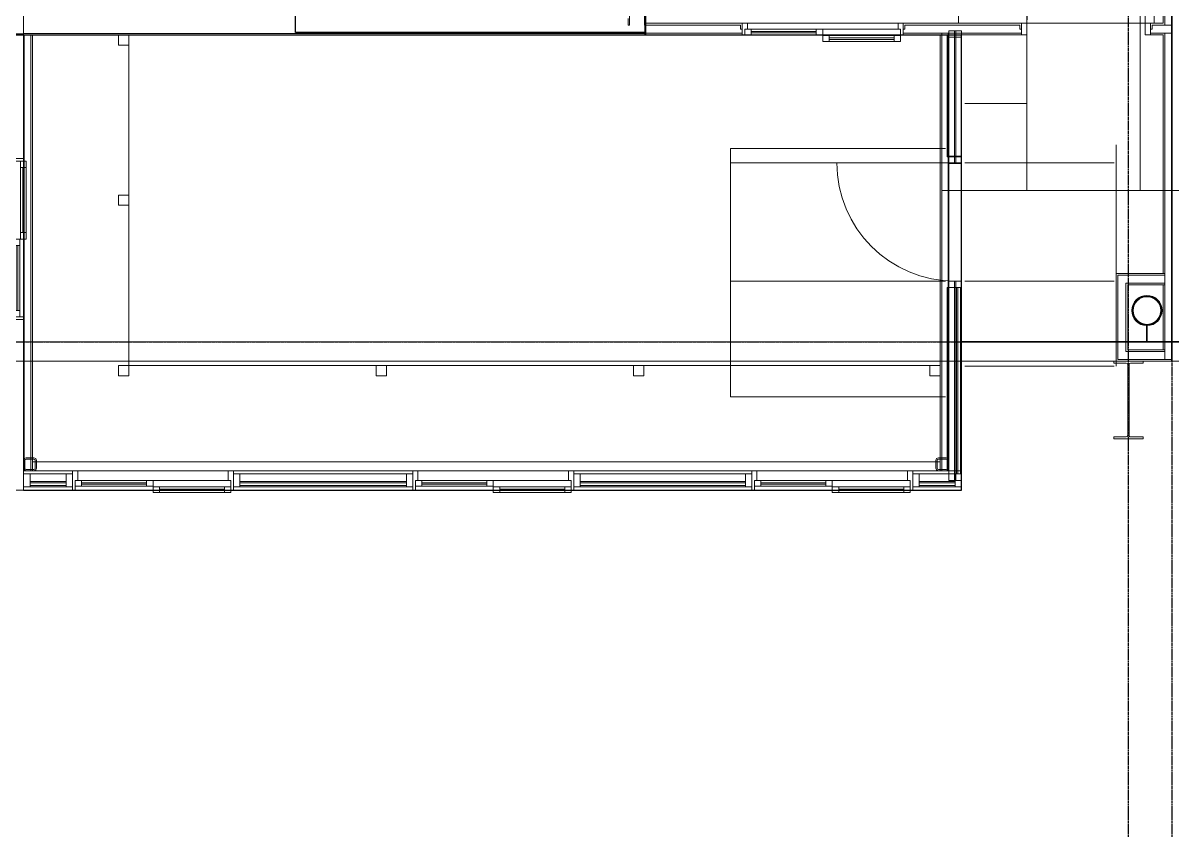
# Model space of a CAD drawing. Header units: millimetres. Extents: x -637480 to 299894, y -125373 to 39000.
# Drawn here: x 112145 to 121070, y -3792 to 2479 of the extents above; entities that cross this region are included whole.
import ezdxf

# ---------------------------------------------------------------- set-up
doc = ezdxf.new("R2010")
doc.units = ezdxf.units.MM
doc.linetypes.add('Xref building Toll$0$Grid Line', pattern=[22.225, 12.7, -3.175, 3.175, -3.175])
for name, color, linetype, lineweight in [('AM_BOR', 4, 'Continuous', 25), ('Xref building Toll$0$A-DOOR', 31, 'Continuous', 9), ('Xref building Toll$0$A-DOOR-HDLN', 31, 'Continuous', 9), ('Xref building Toll$0$A-FLOR', 192, 'Continuous', 25), ('Xref building Toll$0$A-GENM', 13, 'Continuous', 9), ('Xref building Toll$0$A-GLAZ', 151, 'Continuous', 9), ('Xref building Toll$0$A-GLAZ-CURT', 52, 'Continuous', 9), ('Xref building Toll$0$A-GLAZ-CWMG', 51, 'Continuous', 9), ('Xref building Toll$0$A-WALL', 113, 'Continuous', 9), ('Xref building Toll$0$A-WALL-PATT', 111, 'Continuous', 9), ('Xref building Toll$0$I-FURN', 30, 'Continuous', 9), ('Xref building Toll$0$P-PIPE', 3, 'Continuous', 9), ('Xref building Toll$0$S-COLS', 52, 'Continuous', 9)]:
    doc.layers.add(name, color=color, linetype=linetype, lineweight=lineweight)
doc.layers.add('Xref building Toll$0$S-GRID', color=8, linetype='Continuous')

# ---------------------------------------------------------------- blocks, each defined once
blk = doc.blocks.new('Xref building Toll$0$Toll Grids')
at = {"layer": 'Xref building Toll$0$S-GRID', "linetype": 'Xref building Toll$0$Grid Line'}
for p, q in [((120731, -125373.3), (120731, 36031.5)), ((121070, -125373.3), (121070, 35080.8)), ((-9195.8, 0), (280997.7, 0))]:
    blk.add_line(p, q, dxfattribs=at)
blk = doc.blocks.new('Xref building Toll$0$UB-Universal Beam-Column - C5_5_610UB101-1713864-MASTER GROUND FLOOR')
at = {"layer": 'Xref building Toll$0$S-COLS', "lineweight": 18}
for p, q in [((-114, 301), (114, 301)), ((-114, 286.2), (-114, 301)), ((-16.7, 286.2), (-114, 286.2)), ((-5.3, -274.8), (-5.3, 274.8)), ((5.3, 274.8), (5.3, -274.8)), ((114, 286.2), (16.7, 286.2)), ((114, 301), (114, 286.2)), ((-114, -286.2), (-16.7, -286.2)), ((-114, -301), (-114, -286.2)), ((114, -301), (-114, -301)), ((16.7, -286.2), (114, -286.2)), ((114, -286.2), (114, -301))]:
    blk.add_line(p, q, dxfattribs=at)
at = {"layer": 'Xref building Toll$0$S-COLS'}
for p, q in [((-114, 301), (-114, 301)), ((-114, 286.2), (-114, 286.2)), ((114, 301), (114, 301)), ((114, 286.2), (114, 286.2)), ((-114, -286.2), (-114, -286.2)), ((-114, -301), (-114, -301)), ((114, -286.2), (114, -286.2)), ((114, -301), (114, -301))]:
    blk.add_line(p, q, dxfattribs=at)
at = {"layer": 'Xref building Toll$0$S-COLS', "lineweight": 18}
for centre, start, end in [((-16.7, 274.8), 360, 90), ((16.7, 274.8), 90, 180), ((-16.7, -274.8), 270, 360), ((16.7, -274.8), 180, 270)]:
    blk.add_arc(centre, 11.4, start, end, dxfattribs=at)
blk = doc.blocks.new('Xref building Toll$0$DOOR_CWall_SGlass 01 - DOOR_CWall_SGlass 01-2201360-MASTER GROUND FLOOR')
at = {"layer": 'Xref building Toll$0$A-DOOR'}
blk.add_line((-460, 0), (-460, -920), dxfattribs=at)
blk.add_arc((-460, 0), 920, 270, 0, dxfattribs=at)
at = {"layer": 'Xref building Toll$0$A-DOOR-HDLN'}
for p, q in [((1120, 1250), (-600, 1250)), ((-460, 1235), (-460, 75)), ((460, 1235), (460, 75)), ((1120, 1235), (1120, 75)), ((-920, 550), (-920, 75)), ((-570, -1745), (-570, -75)), ((-460, -1745), (-460, -75)), ((460, -1745), (460, -75)), ((1360, -1745), (1360, -75)), ((-570, -1745), (1360, -1745))]:
    blk.add_line(p, q, dxfattribs=at)
blk = doc.blocks.new('Xref building Toll$0$Rectangular Mullion - _SBA 50 x 100mm Office-2201364-MASTER GROUND FLOOR')
at = {"layer": 'Xref building Toll$0$A-GLAZ-CWMG', "lineweight": 18}
for p, q in [((0, 50), (-50, 50)), ((-50, 50), (-50, -50)), ((0, -50), (0, 50)), ((-50, -50), (0, -50))]:
    blk.add_line(p, q, dxfattribs=at)
at = {"layer": 'Xref building Toll$0$A-GLAZ-CWMG'}
for p, q in [((-50, 50), (-50, 50)), ((0, 50), (0, 50)), ((-50, -50), (-50, -50)), ((0, -50), (0, -50))]:
    blk.add_line(p, q, dxfattribs=at)
blk = doc.blocks.new('Xref building Toll$0$Rectangular Mullion - _SBA 50 x 100mm Office-2201395-MASTER GROUND FLOOR')
at = {"layer": 'Xref building Toll$0$A-GLAZ-CWMG'}
for p, q in [((25, 50), (-25, 50)), ((-25, 50), (-25, -50)), ((-25, 50), (-25, 50)), ((25, -50), (25, 50)), ((25, 50), (25, 50)), ((-25, -50), (25, -50)), ((-25, -50), (-25, -50)), ((25, -50), (25, -50))]:
    blk.add_line(p, q, dxfattribs=at)
blk = doc.blocks.new('Xref building Toll$0$Rectangular Mullion - _SBA 50 x 100mm Office-2193401-MASTER GROUND FLOOR')
at = {"layer": 'Xref building Toll$0$A-GLAZ-CWMG'}
for p, q in [((25, 50), (-25, 50)), ((-25, 50), (-25, -50)), ((-25, 50), (-25, 50)), ((25, -50), (25, 50)), ((25, 50), (25, 50)), ((-25, -50), (25, -50)), ((-25, -50), (-25, -50)), ((25, -50), (25, -50))]:
    blk.add_line(p, q, dxfattribs=at)
blk = doc.blocks.new('Xref building Toll$0$IVS-CURTPAN-Double Glass - E10THK-I10THK-40mm-1893064-MASTER GROUND FLOOR')
at = {"layer": 'Xref building Toll$0$A-GLAZ-CURT'}
for p, q in [((140, -10), (-140, -10)), ((-140, -10), (-140, -20)), ((-140, -10), (-140, -10)), ((-140, -20), (140, -20)), ((-140, -20), (-140, -20)), ((140, -40), (-140, -40)), ((-140, -40), (-140, -50)), ((-140, -40), (-140, -40)), ((-140, -50), (140, -50)), ((-140, -50), (-140, -50)), ((140, -20), (140, -10)), ((140, -10), (140, -10)), ((140, -20), (140, -20)), ((140, -50), (140, -40)), ((140, -40), (140, -40)), ((140, -50), (140, -50))]:
    blk.add_line(p, q, dxfattribs=at)
blk = doc.blocks.new('Xref building Toll$0$Rectangular Mullion - _SBA 50 x 100mm Office-1893057-MASTER GROUND FLOOR')
at = {"layer": 'Xref building Toll$0$A-GLAZ-CWMG', "lineweight": 18}
for p, q in [((-50, 50), (0, 50)), ((-50, -50), (-50, 50)), ((0, 50), (0, -50)), ((0, -50), (-50, -50))]:
    blk.add_line(p, q, dxfattribs=at)
at = {"layer": 'Xref building Toll$0$A-GLAZ-CWMG'}
for p, q in [((-50, 50), (-50, 50)), ((0, 50), (0, 50)), ((-50, -50), (-50, -50)), ((0, -50), (0, -50))]:
    blk.add_line(p, q, dxfattribs=at)
blk = doc.blocks.new('Xref building Toll$0$Rectangular Mullion - _SBA 50 x 100mm Office-1893058-MASTER GROUND FLOOR')
at = {"layer": 'Xref building Toll$0$A-GLAZ-CWMG', "lineweight": 18}
for p, q in [((0, 50), (-50, 50)), ((-50, 50), (-50, -50)), ((0, -50), (0, 50)), ((-50, -50), (0, -50))]:
    blk.add_line(p, q, dxfattribs=at)
at = {"layer": 'Xref building Toll$0$A-GLAZ-CWMG'}
for p, q in [((-50, 50), (-50, 50)), ((0, 50), (0, 50)), ((-50, -50), (-50, -50)), ((0, -50), (0, -50))]:
    blk.add_line(p, q, dxfattribs=at)
blk = doc.blocks.new('Xref building Toll$0$IVS-CURTPAN-Double Glass - E10THK-I10THK-40mm-1893065-MASTER GROUND FLOOR')
at = {"layer": 'Xref building Toll$0$A-GLAZ-CURT'}
for p, q in [((646.5, -10), (-646.5, -10)), ((-646.5, -10), (-646.5, -20)), ((-646.5, -10), (-646.5, -10)), ((-646.5, -20), (646.5, -20)), ((-646.5, -20), (-646.5, -20)), ((646.5, -40), (-646.5, -40)), ((-646.5, -40), (-646.5, -50)), ((-646.5, -40), (-646.5, -40)), ((-646.5, -50), (646.5, -50)), ((-646.5, -50), (-646.5, -50)), ((646.5, -20), (646.5, -10)), ((646.5, -10), (646.5, -10)), ((646.5, -20), (646.5, -20)), ((646.5, -50), (646.5, -40)), ((646.5, -40), (646.5, -40)), ((646.5, -50), (646.5, -50))]:
    blk.add_line(p, q, dxfattribs=at)
blk = doc.blocks.new('Xref building Toll$0$IVS-CURTPAN-Double Glass - E10THK-I10THK-40mm-1893066-MASTER GROUND FLOOR')
at = {"layer": 'Xref building Toll$0$A-GLAZ-CURT'}
for p, q in [((641.5, -10), (-641.5, -10)), ((-641.5, -10), (-641.5, -20)), ((-641.5, -10), (-641.5, -10)), ((-641.5, -20), (641.5, -20)), ((-641.5, -20), (-641.5, -20)), ((641.5, -40), (-641.5, -40)), ((-641.5, -40), (-641.5, -50)), ((-641.5, -40), (-641.5, -40)), ((-641.5, -50), (641.5, -50)), ((-641.5, -50), (-641.5, -50)), ((641.5, -20), (641.5, -10)), ((641.5, -10), (641.5, -10)), ((641.5, -20), (641.5, -20)), ((641.5, -50), (641.5, -40)), ((641.5, -40), (641.5, -40)), ((641.5, -50), (641.5, -50))]:
    blk.add_line(p, q, dxfattribs=at)
blk = doc.blocks.new('Xref building Toll$0$Sliding_Window_9296 - 1250 x 1201-998177-MASTER GROUND FLOOR')
at = {"layer": 'Xref building Toll$0$A-GLAZ'}
for p, q in [((-555, 95), (-605, 95)), ((-605, 95), (-605, 50)), ((-605, 95), (-605, 50)), ((0, 95), (-605, 95)), ((-605, 95), (-605, 95)), ((-555, 50), (-555, 95)), ((-555, 95), (-555, 50)), ((-555, 95), (-555, 95)), ((-555, 95), (-50, 95)), ((0, 95), (-50, 95)), ((-50, 95), (-50, 50)), ((-50, 95), (-50, 50)), ((-50, 95), (-50, 95)), ((0, 50), (0, 95)), ((0, 50), (0, 95)), ((0, 95), (0, 95)), ((-625, 75), (-625, -75)), ((-605, 75), (-625, 75)), ((-625, 75), (-625, 75)), ((-625, 75), (-625, -75)), ((-625, 75), (625, 75)), ((-605, 0), (-605, 75)), ((-605, 75), (-605, 75)), ((605, 75), (-605, 75)), ((-605, 0), (-605, 75)), ((-605, 50), (-555, 50)), ((-605, 50), (-605, 50)), ((-605, 50), (0, 50)), ((-585, 0), (-605, 0)), ((-605, 0), (-605, 0)), ((-605, 0), (605, 0)), ((-585, -75), (-585, 0)), ((-585, -75), (-585, 0)), ((-585, 0), (-585, 0)), ((585, 0), (-585, 0)), ((-50, 80), (-555, 80)), ((-555, 80), (-555, 68)), ((-50, 80), (-555, 80)), ((-555, 80), (-555, 80)), ((-555, 68), (-555, 80)), ((-555, 68), (-50, 68)), ((-555, 68), (-555, 68)), ((-555, 68), (-50, 68)), ((-50, 50), (-555, 50)), ((-555, 50), (-555, 50)), ((-50, 68), (-50, 80)), ((-50, 80), (-50, 80)), ((-50, 68), (-50, 80)), ((-50, 68), (-50, 68)), ((-50, 50), (0, 50)), ((-50, 50), (-50, 50)), ((0, 50), (0, 50)), ((50, 45), (0, 45)), ((0, 45), (0, 0)), ((0, 45), (0, 0)), ((605, 45), (0, 45)), ((0, 45), (0, 45)), ((0, 0), (50, 0)), ((0, 0), (0, 0)), ((0, 0), (605, 0)), ((50, 0), (50, 45)), ((50, 45), (50, 0)), ((50, 45), (50, 45)), ((50, 45), (555, 45)), ((555, 30), (50, 30)), ((50, 30), (50, 18)), ((555, 30), (50, 30)), ((50, 30), (50, 30)), ((50, 18), (50, 30)), ((50, 18), (555, 18)), ((50, 18), (50, 18)), ((50, 18), (555, 18)), ((555, 0), (50, 0)), ((50, 0), (50, 0)), ((605, 45), (555, 45)), ((555, 45), (555, 0)), ((555, 45), (555, 0)), ((555, 45), (555, 45)), ((555, 18), (555, 30)), ((555, 30), (555, 30)), ((555, 18), (555, 30)), ((555, 18), (555, 18)), ((555, 0), (605, 0)), ((555, 0), (555, 0)), ((625, 75), (605, 75)), ((605, 75), (605, 0)), ((605, 75), (605, 75)), ((605, 0), (605, 75)), ((605, 0), (605, 45)), ((605, 0), (605, 45)), ((605, 45), (605, 45)), ((605, 0), (605, 0)), ((625, -75), (625, 75)), ((625, 75), (625, -75)), ((625, 75), (625, 75)), ((-625, -75), (-585, -75)), ((-625, -75), (-625, -75)), ((625, -75), (-625, -75)), ((-585, -75), (-585, -75)), ((-585, -75), (585, -75)), ((605, 0), (585, 0)), ((585, 0), (585, -75)), ((585, -75), (585, 0)), ((585, 0), (585, 0)), ((585, -75), (625, -75)), ((585, -75), (585, -75)), ((605, 0), (605, 0)), ((625, -75), (625, -75))]:
    blk.add_line(p, q, dxfattribs=at)
blk = doc.blocks.new('Xref building Toll$0$Rectangular Mullion - _SBA 50 x 100mm Office-1893056-MASTER GROUND FLOOR')
at = {"layer": 'Xref building Toll$0$A-GLAZ-CWMG'}
for p, q in [((120200, 138887.5), (120200, 138987.5)), ((120200, 138987.5), (120200, 138987.5)), ((120200, 138987.5), (120200, 138887.5)), ((120480, 138987.5), (120200, 138987.5)), ((120480, 138987.5), (120200, 138987.5)), ((120480, 138887.5), (120480, 138987.5)), ((120480, 138987.5), (120480, 138987.5)), ((120480, 138987.5), (120480, 138887.5)), ((120200, 138887.5), (120200, 138887.5)), ((120200, 138887.5), (120480, 138887.5)), ((120480, 138887.5), (120200, 138887.5)), ((120480, 138887.5), (120480, 138887.5))]:
    blk.add_line(p, q, dxfattribs=at)
blk = doc.blocks.new('Xref building Toll$0$Rectangular Mullion - _SBA 50 x 100mm Office-1893061-MASTER GROUND FLOOR')
at = {"layer": 'Xref building Toll$0$A-GLAZ-CWMG'}
for p, q in [((121830, 138887.5), (121830, 138987.5)), ((121830, 138987.5), (121830, 138987.5)), ((121830, 138987.5), (121830, 138887.5)), ((123123, 138987.5), (121830, 138987.5)), ((123123, 138987.5), (121830, 138987.5)), ((123123, 138887.5), (123123, 138987.5)), ((123123, 138987.5), (123123, 138987.5)), ((123123, 138987.5), (123123, 138887.5)), ((121830, 138887.5), (121830, 138887.5)), ((121830, 138887.5), (123123, 138887.5)), ((123123, 138887.5), (121830, 138887.5)), ((123123, 138887.5), (123123, 138887.5))]:
    blk.add_line(p, q, dxfattribs=at)
blk = doc.blocks.new('Xref building Toll$0$Rectangular Mullion - _SBA 50 x 100mm Office-1893063-MASTER GROUND FLOOR')
at = {"layer": 'Xref building Toll$0$A-GLAZ-CWMG'}
for p, q in [((124473, 138887.5), (124473, 138987.5)), ((124473, 138987.5), (124473, 138987.5)), ((124473, 138987.5), (124473, 138887.5)), ((125756, 138987.5), (124473, 138987.5)), ((125756, 138987.5), (124473, 138987.5)), ((125756, 138887.5), (125756, 138987.5)), ((125756, 138987.5), (125756, 138987.5)), ((125756, 138987.5), (125756, 138887.5)), ((124473, 138887.5), (124473, 138887.5)), ((124473, 138887.5), (125756, 138887.5)), ((125756, 138887.5), (124473, 138887.5)), ((125756, 138887.5), (125756, 138887.5))]:
    blk.add_line(p, q, dxfattribs=at)
blk = doc.blocks.new('Xref building Toll$0$_SBA 1SWING SPDoor 01a - 920W x 2700H AD-1991727-MASTER GROUND FLOOR')
at = {"layer": 'Xref building Toll$0$A-DOOR'}
for p, q in [((460, 965), (420, 965)), ((420, 45), (420, 965)), ((460, 965), (460, 45)), ((-500, 45), (-500, 45)), ((-500, 45), (-500, -45)), ((-500, 45), (-460, 45)), ((-500, 45), (-460, 45)), ((-500, -45), (-500, 45)), ((-460, -45), (-460, 45)), ((-460, 45), (-460, 45)), ((-460, 45), (-460, -45)), ((460, 45), (420, 45)), ((460, 45), (460, -45)), ((500, 45), (460, 45)), ((460, 45), (460, 45)), ((460, 45), (500, 45)), ((460, -45), (460, 45)), ((500, -45), (500, 45)), ((500, 45), (500, 45)), ((500, 45), (500, -45)), ((-460, -45), (-500, -45)), ((-500, -45), (-500, -45)), ((-460, -45), (-500, -45)), ((-460, -45), (-460, -45)), ((460, -45), (500, -45)), ((460, -45), (460, -45)), ((500, -45), (460, -45)), ((500, -45), (500, -45))]:
    blk.add_line(p, q, dxfattribs=at)
blk.add_arc((460, 45), 920, 90, 180, dxfattribs=at)
at = {"layer": 'Xref building Toll$0$A-DOOR-HDLN'}
for p, q in [((-990, 1482), (-990, 45)), ((530, 1482), (-990, 1482)), ((-460, 45), (-460, 1482)), ((420, 45), (420, 1482)), ((530, 45), (530, 1482)), ((-460, 45), (460, 45)), ((420, 45), (420, -1255)), ((-1120, -1255), (-1120, -45)), ((-460, -45), (-460, -1255)), ((930, -45), (930, -1255)), ((930, -1255), (-1120, -1255))]:
    blk.add_line(p, q, dxfattribs=at)
blk = doc.blocks.new('Xref building Toll$0$SHS-Square Hollow Section-Column - 100x100SHS-1375766-MASTER GROUND FLOOR')
at = {"layer": 'Xref building Toll$0$S-COLS', "lineweight": 18}
for p, q in [((-50, 30), (-50, -30)), ((-40, -30), (-40, 30)), ((30, 50), (-30, 50)), ((-30, 40), (30, 40)), ((40, 30), (40, -30)), ((50, -30), (50, 30)), ((30, -40), (-30, -40)), ((-30, -50), (30, -50))]:
    blk.add_line(p, q, dxfattribs=at)
for centre, radius, start, end in [((-30, 30), 20, 90, 180), ((-30, 30), 10, 90, 180), ((30, 30), 20, 360, 90), ((30, 30), 10, 0, 90), ((-30, -30), 20, 180, 270), ((-30, -30), 10, 180, 270), ((30, -30), 20, 270, 360), ((30, -30), 10, 270, 0)]:
    blk.add_arc(centre, radius, start, end, dxfattribs=at)
blk = doc.blocks.new('Xref building Toll$0$SHS-Square Hollow Section-Column - 100x100SHS-1375769-MASTER GROUND FLOOR')
at = {"layer": 'Xref building Toll$0$S-COLS', "lineweight": 18}
for p, q in [((-50, -30), (-50, 30)), ((-40, 30), (-40, -30)), ((-30, 50), (30, 50)), ((30, 40), (-30, 40)), ((40, -30), (40, 30)), ((50, 30), (50, -30)), ((-30, -40), (30, -40)), ((30, -50), (-30, -50))]:
    blk.add_line(p, q, dxfattribs=at)
for centre, radius, start, end in [((-30, 30), 20, 90, 180), ((-30, 30), 10, 90, 180), ((30, 30), 20, 0, 90), ((30, 30), 10, 360, 90), ((-30, -30), 20, 180, 270), ((-30, -30), 10, 180, 270), ((30, -30), 20, 270, 0), ((30, -30), 10, 270, 360)]:
    blk.add_arc(centre, radius, start, end, dxfattribs=at)
blk = doc.blocks.new('Xref building Toll$0$DWP_Downpipe - 225mm-1784091-MASTER GROUND FLOOR')
at = {"layer": 'Xref building Toll$0$P-PIPE'}
for radius, start, end in [(112.5, 0, 180), (112.5, 0, 180), (107.5, 0, 180), (107.5, 360, 180), (112.5, 180, 360), (112.5, 180, 0), (107.5, 180, 360), (107.5, 180, 360)]:
    blk.add_arc((-33.5, -236), radius, start, end, dxfattribs=at)
blk = doc.blocks.new('Xref building Toll$0$DPS_Downpipe Clamp - D225-1784499-MASTER GROUND FLOOR')
at = {"layer": 'Xref building Toll$0$A-GENM'}
for p, q in [((-2.5, -117.5), (-2.5, -239.5)), ((-2.5, -239.5), (-2.5, -117.5)), ((-2.5, -117.5), (-2.5, -117.5)), ((2.5, -239.5), (2.5, -117.5)), ((2.5, -117.5), (2.5, -239.5)), ((2.5, -117.5), (2.5, -117.5)), ((-2.5, -239.5), (-125, -239.5)), ((-125, -239.5), (-125, -244.5)), ((-125, -244.5), (-125, -239.5)), ((-125, -239.5), (-2.5, -239.5)), ((-125, -239.5), (-125, -239.5)), ((-125, -244.5), (125, -244.5)), ((125, -244.5), (-125, -244.5)), ((-125, -244.5), (-125, -244.5)), ((-2.5, -239.5), (-2.5, -239.5)), ((125, -239.5), (2.5, -239.5)), ((2.5, -239.5), (125, -239.5)), ((2.5, -239.5), (2.5, -239.5)), ((125, -244.5), (125, -239.5)), ((125, -239.5), (125, -244.5)), ((125, -239.5), (125, -239.5)), ((125, -244.5), (125, -244.5))]:
    blk.add_line(p, q, dxfattribs=at)
for radius, start, end in [(117.5, 271.21915, 268.78085), (117.5, 271.21915, 268.78085), (112.5, 0, 180), (112.5, 360, 180), (112.5, 180, 360), (112.5, 180, 360)]:
    blk.add_arc((0, 0), radius, start, end, dxfattribs=at)
blk = doc.blocks.new('Xref building Toll$0$IVS-CURTPAN-Double Glass - E10THK-I10THK-40mm-2201347-MASTER GROUND FLOOR')
at = {"layer": 'Xref building Toll$0$A-GLAZ-CURT'}
for p, q in [((724, 50), (-724, 50)), ((-724, 50), (-724, 40)), ((-724, 50), (-724, 50)), ((-724, 40), (724, 40)), ((-724, 40), (-724, 40)), ((724, 20), (-724, 20)), ((-724, 20), (-724, 10)), ((-724, 20), (-724, 20)), ((-724, 10), (724, 10)), ((-724, 10), (-724, 10)), ((724, 40), (724, 50)), ((724, 50), (724, 50)), ((724, 40), (724, 40)), ((724, 10), (724, 20)), ((724, 20), (724, 20)), ((724, 10), (724, 10))]:
    blk.add_line(p, q, dxfattribs=at)
blk = doc.blocks.new('Xref building Toll$0$Rectangular Mullion - _SBA 50 x 100mm Office-2193596-MASTER GROUND FLOOR')
at = {"layer": 'Xref building Toll$0$A-GLAZ-CWMG', "lineweight": 18}
for p, q in [((-50, 50), (0, 50)), ((-50, -50), (-50, 50)), ((0, 50), (0, -50)), ((0, -50), (-50, -50))]:
    blk.add_line(p, q, dxfattribs=at)
at = {"layer": 'Xref building Toll$0$A-GLAZ-CWMG'}
for p, q in [((-50, 50), (-50, 50)), ((0, 50), (0, 50)), ((-50, -50), (-50, -50)), ((0, -50), (0, -50))]:
    blk.add_line(p, q, dxfattribs=at)
blk = doc.blocks.new('Xref building Toll$0$Rectangular Mullion - _SBA 50 x 100mm Office-2201345-MASTER GROUND FLOOR')
at = {"layer": 'Xref building Toll$0$A-GLAZ-CWMG'}
for p, q in [((127336, 140435.5), (127436, 140435.5)), ((127436, 140435.5), (127336, 140435.5)), ((127336, 140435.5), (127336, 140435.5)), ((127336, 138987.5), (127336, 140435.5)), ((127336, 140435.5), (127336, 138987.5)), ((127436, 140435.5), (127436, 140435.5)), ((127436, 140435.5), (127436, 138987.5)), ((127436, 140435.5), (127436, 138987.5)), ((127336, 138987.5), (127336, 138987.5)), ((127336, 138987.5), (127436, 138987.5)), ((127436, 138987.5), (127336, 138987.5)), ((127436, 138987.5), (127436, 138987.5))]:
    blk.add_line(p, q, dxfattribs=at)
blk = doc.blocks.new('Xref building Toll$0$Rectangular Mullion - _SBA 50 x 100mm Office-2201363-MASTER GROUND FLOOR')
at = {"layer": 'Xref building Toll$0$A-GLAZ-CWMG', "lineweight": 18}
for p, q in [((-25, 50), (25, 50)), ((-25, -50), (-25, 50)), ((25, 50), (25, -50)), ((25, -50), (-25, -50))]:
    blk.add_line(p, q, dxfattribs=at)
at = {"layer": 'Xref building Toll$0$A-GLAZ-CWMG'}
for p, q in [((-25, 50), (-25, 50)), ((25, 50), (25, 50)), ((-25, -50), (-25, -50)), ((25, -50), (25, -50))]:
    blk.add_line(p, q, dxfattribs=at)
blk = doc.blocks.new('Xref building Toll$0$Rectangular Mullion - _SBA 50 x 100mm Office-2193591-MASTER GROUND FLOOR')
at = {"layer": 'Xref building Toll$0$A-GLAZ-CWMG', "lineweight": 18}
for p, q in [((-25, 50), (25, 50)), ((-25, -50), (-25, 50)), ((25, 50), (25, -50)), ((25, -50), (-25, -50))]:
    blk.add_line(p, q, dxfattribs=at)
at = {"layer": 'Xref building Toll$0$A-GLAZ-CWMG'}
for p, q in [((-25, 50), (-25, 50)), ((25, 50), (25, 50)), ((-25, -50), (-25, -50)), ((25, -50), (25, -50))]:
    blk.add_line(p, q, dxfattribs=at)
blk = doc.blocks.new('Xref building Toll$0$Rectangular Mullion - _SBA 50 x 100mm Office-2201322-MASTER GROUND FLOOR')
at = {"layer": 'Xref building Toll$0$A-GLAZ-CWMG'}
for p, q in [((127336, 140435.5), (127336, 140435.5)), ((127336, 140435.5), (127436, 140435.5)), ((127436, 140435.5), (127336, 140435.5)), ((127336, 140435.5), (127336, 138937.5)), ((127336, 138937.5), (127336, 140435.5)), ((127436, 140435.5), (127436, 140435.5)), ((127436, 138937.5), (127436, 140435.5)), ((127436, 138937.5), (127436, 140435.5)), ((127336, 138937.5), (127436, 138937.5)), ((127436, 138937.5), (127336, 138937.5)), ((127336, 138937.5), (127336, 138937.5)), ((127436, 138937.5), (127436, 138937.5))]:
    blk.add_line(p, q, dxfattribs=at)
blk = doc.blocks.new('Xref building Toll$0$Rectangular Mullion - _SBA 50 x 100mm Office-2193454-MASTER GROUND FLOOR')
at = {"layer": 'Xref building Toll$0$A-GLAZ-CWMG'}
for p, q in [((0, 50), (-50, 50)), ((-50, 50), (-50, -50)), ((-50, -50), (-50, 50)), ((-50, 50), (0, 50)), ((-50, 50), (-50, 50)), ((0, -50), (0, 50)), ((0, 50), (0, -50)), ((0, 50), (0, 50)), ((-50, -50), (0, -50)), ((0, -50), (-50, -50)), ((-50, -50), (-50, -50)), ((0, -50), (0, -50))]:
    blk.add_line(p, q, dxfattribs=at)
blk = doc.blocks.new('Xref building Toll$0$System Panel - _SBA Glazing-2201348-MASTER GROUND FLOOR')
at = {"layer": 'Xref building Toll$0$A-GLAZ-CURT'}
for p, q in [((774, 5), (-774, 5)), ((-774, 5), (-774, 5)), ((-774, 5), (-724, 5)), ((-774, 5), (-774, -5)), ((-774, 5), (-774, -5)), ((-724, 5), (-724, 5)), ((-724, 5), (774, 5)), ((-724, -5), (-724, 5)), ((-724, 5), (-724, -5)), ((774, 5), (774, 5)), ((774, 5), (774, -5)), ((774, 5), (774, -5)), ((-724, -5), (-774, -5)), ((-774, -5), (-774, -5)), ((-774, -5), (774, -5)), ((774, -5), (-724, -5)), ((-724, -5), (-724, -5)), ((774, -5), (774, -5))]:
    blk.add_line(p, q, dxfattribs=at)
blk = doc.blocks.new('Xref building Toll$0$Rectangular Mullion - _SBA 50 x 100mm Office-2201396-MASTER GROUND FLOOR')
at = {"layer": 'Xref building Toll$0$A-GLAZ-CWMG'}
for p, q in [((127336, 142430.5), (127336, 142430.5)), ((127336, 142430.5), (127436, 142430.5)), ((127436, 142430.5), (127336, 142430.5)), ((127336, 142430.5), (127336, 141450)), ((127336, 141450), (127336, 142430.5)), ((127436, 142430.5), (127436, 142430.5)), ((127436, 141450), (127436, 142430.5)), ((127436, 141450), (127436, 142430.5)), ((127336, 141450), (127436, 141450)), ((127436, 141450), (127336, 141450)), ((127336, 141450), (127336, 141450)), ((127436, 141450), (127436, 141450))]:
    blk.add_line(p, q, dxfattribs=at)
blk = doc.blocks.new('Xref building Toll$0$Rectangular Mullion - _SBA 50 x 100mm Office-2193676-MASTER GROUND FLOOR')
at = {"layer": 'Xref building Toll$0$A-GLAZ-CWMG'}
for p, q in [((0, 50), (-50, 50)), ((-50, 50), (-50, -50)), ((-50, -50), (-50, 50)), ((-50, 50), (0, 50)), ((-50, 50), (-50, 50)), ((0, -50), (0, 50)), ((0, 50), (0, -50)), ((0, 50), (0, 50)), ((-50, -50), (0, -50)), ((0, -50), (-50, -50)), ((-50, -50), (-50, -50)), ((0, -50), (0, -50))]:
    blk.add_line(p, q, dxfattribs=at)
blk = doc.blocks.new('Xref building Toll$0$System Panel - _SBA Glazing-2201397-MASTER GROUND FLOOR')
at = {"layer": 'Xref building Toll$0$A-GLAZ-CURT'}
for p, q in [((-515.2, 5), (-515.2, -5)), ((-515.2, 5), (-515.2, 5)), ((-515.2, 5), (-465.2, 5)), ((459.8, 5), (-465.2, 5)), ((-465.2, 5), (-465.2, -5)), ((-465.2, 5), (-465.2, -5)), ((-465.2, 5), (-465.2, 5)), ((459.8, -5), (459.8, 5)), ((459.8, 5), (459.8, -5)), ((459.8, 5), (459.8, 5)), ((459.8, 5), (459.8, 5)), ((459.8, 5), (515.2, 5)), ((515.2, -5), (515.2, 5)), ((515.2, 5), (515.2, 5)), ((-465.2, -5), (-515.2, -5)), ((-515.2, -5), (-515.2, -5)), ((-465.2, -5), (459.8, -5)), ((-465.2, -5), (-465.2, -5)), ((515.2, -5), (459.8, -5)), ((459.8, -5), (459.8, -5)), ((459.8, -5), (459.8, -5)), ((515.2, -5), (515.2, -5))]:
    blk.add_line(p, q, dxfattribs=at)
blk = doc.blocks.new('Xref building Toll$0$work top - work top-2200616-MASTER GROUND FLOOR')
at = {"layer": 'Xref building Toll$0$I-FURN'}
for p, q in [((120968, 142398.5), (120218, 142398.5)), ((120218, 142398.5), (120218, 139080.5)), ((120218, 139080.5), (120218, 142398.5)), ((120218, 142398.5), (120968, 142398.5)), ((120218, 142398.5), (120218, 142398.5)), ((120888, 142398.5), (120888, 142318.5)), ((120968, 142398.5), (120888, 142398.5)), ((120888, 142398.5), (120968, 142398.5)), ((120888, 142318.5), (120888, 142398.5)), ((120888, 142398.5), (120888, 142398.5)), ((120968, 142318.5), (120968, 142398.5)), ((120968, 142398.5), (120968, 142318.5)), ((120968, 142398.5), (120968, 142398.5)), ((120968, 139830.5), (120968, 142398.5)), ((120968, 142398.5), (120968, 139830.5)), ((120968, 142398.5), (120968, 142398.5)), ((120888, 142318.5), (120968, 142318.5)), ((120968, 142318.5), (120888, 142318.5)), ((120888, 142318.5), (120888, 142318.5)), ((120968, 142318.5), (120968, 142318.5)), ((120888, 141154.5), (120888, 141074.5)), ((120968, 141154.5), (120888, 141154.5)), ((120888, 141154.5), (120968, 141154.5)), ((120888, 141074.5), (120888, 141154.5)), ((120888, 141154.5), (120888, 141154.5)), ((120968, 141074.5), (120968, 141154.5)), ((120968, 141154.5), (120968, 141074.5)), ((120968, 141154.5), (120968, 141154.5)), ((120888, 141074.5), (120968, 141074.5)), ((120968, 141074.5), (120888, 141074.5)), ((120888, 141074.5), (120888, 141074.5)), ((120968, 141074.5), (120968, 141074.5)), ((120888, 139830.5), (120888, 139750.5)), ((120968, 139830.5), (120888, 139830.5)), ((120888, 139830.5), (120968, 139830.5)), ((120888, 139750.5), (120888, 139830.5)), ((120888, 139830.5), (120888, 139830.5)), ((120968, 139750.5), (120968, 139830.5)), ((120968, 139830.5), (120968, 139750.5)), ((120968, 139830.5), (120968, 139830.5)), ((127268, 139830.5), (120968, 139830.5)), ((120968, 139830.5), (127268, 139830.5)), ((120968, 139830.5), (120968, 139830.5)), ((122888, 139830.5), (122888, 139750.5)), ((122968, 139830.5), (122888, 139830.5)), ((122888, 139830.5), (122968, 139830.5)), ((122888, 139750.5), (122888, 139830.5)), ((122888, 139830.5), (122888, 139830.5)), ((122968, 139750.5), (122968, 139830.5)), ((122968, 139830.5), (122968, 139750.5)), ((122968, 139830.5), (122968, 139830.5)), ((124888, 139830.5), (124888, 139750.5)), ((124968, 139830.5), (124888, 139830.5)), ((124888, 139830.5), (124968, 139830.5)), ((124888, 139750.5), (124888, 139830.5)), ((124888, 139830.5), (124888, 139830.5)), ((124968, 139750.5), (124968, 139830.5)), ((124968, 139830.5), (124968, 139750.5)), ((124968, 139830.5), (124968, 139830.5)), ((127188, 139830.5), (127188, 139750.5)), ((127268, 139830.5), (127188, 139830.5)), ((127188, 139830.5), (127268, 139830.5)), ((127188, 139750.5), (127188, 139830.5)), ((127188, 139830.5), (127188, 139830.5)), ((127268, 139750.5), (127268, 139830.5)), ((127268, 139830.5), (127268, 139750.5)), ((127268, 139830.5), (127268, 139830.5)), ((127268, 139080.5), (127268, 139830.5)), ((127268, 139830.5), (127268, 139080.5)), ((127268, 139830.5), (127268, 139830.5)), ((120888, 139750.5), (120968, 139750.5)), ((120968, 139750.5), (120888, 139750.5)), ((120888, 139750.5), (120888, 139750.5)), ((120968, 139750.5), (120968, 139750.5)), ((122888, 139750.5), (122968, 139750.5)), ((122968, 139750.5), (122888, 139750.5)), ((122888, 139750.5), (122888, 139750.5)), ((122968, 139750.5), (122968, 139750.5)), ((124888, 139750.5), (124968, 139750.5)), ((124968, 139750.5), (124888, 139750.5)), ((124888, 139750.5), (124888, 139750.5)), ((124968, 139750.5), (124968, 139750.5)), ((127188, 139750.5), (127268, 139750.5)), ((127268, 139750.5), (127188, 139750.5)), ((127188, 139750.5), (127188, 139750.5)), ((127268, 139750.5), (127268, 139750.5)), ((120218, 139080.5), (127268, 139080.5)), ((127268, 139080.5), (120218, 139080.5)), ((120218, 139080.5), (120218, 139080.5)), ((127268, 139080.5), (127268, 139080.5))]:
    blk.add_line(p, q, dxfattribs=at)
blk = doc.blocks.new('Xref building Toll$0$Sliding_Window_9296 - 1250 x 1201-2201186-MASTER GROUND FLOOR')
at = {"layer": 'Xref building Toll$0$A-GLAZ'}
for p, q in [((-555, 95), (-605, 95)), ((-605, 95), (-605, 50)), ((-605, 95), (-605, 50)), ((0, 95), (-605, 95)), ((-605, 95), (-605, 95)), ((-555, 50), (-555, 95)), ((-555, 95), (-555, 50)), ((-555, 95), (-555, 95)), ((-555, 95), (-50, 95)), ((0, 95), (-50, 95)), ((-50, 95), (-50, 50)), ((-50, 95), (-50, 50)), ((-50, 95), (-50, 95)), ((0, 50), (0, 95)), ((0, 50), (0, 95)), ((0, 95), (0, 95)), ((-625, 45), (-625, -45)), ((-605, 45), (-625, 45)), ((-625, 45), (-625, 45)), ((-625, 45), (-625, -45)), ((-625, 45), (625, 45)), ((-605, 50), (-555, 50)), ((-605, 50), (-605, 50)), ((-605, 50), (0, 50)), ((-605, 0), (-605, 45)), ((-605, 45), (-605, 45)), ((605, 45), (-605, 45)), ((-605, 0), (-605, 45)), ((-585, 0), (-605, 0)), ((-605, 0), (-605, 0)), ((-605, 0), (605, 0)), ((-585, -45), (-585, 0)), ((-585, -45), (-585, 0)), ((-585, 0), (-585, 0)), ((585, 0), (-585, 0)), ((-50, 80), (-555, 80)), ((-555, 80), (-555, 68)), ((-50, 80), (-555, 80)), ((-555, 80), (-555, 80)), ((-555, 68), (-555, 80)), ((-555, 68), (-50, 68)), ((-555, 68), (-555, 68)), ((-555, 68), (-50, 68)), ((-50, 50), (-555, 50)), ((-555, 50), (-555, 50)), ((-50, 68), (-50, 80)), ((-50, 80), (-50, 80)), ((-50, 68), (-50, 80)), ((-50, 68), (-50, 68)), ((-50, 50), (0, 50)), ((-50, 50), (-50, 50)), ((0, 50), (0, 50)), ((50, 45), (0, 45)), ((0, 45), (0, 0)), ((0, 45), (0, 0)), ((605, 45), (0, 45)), ((0, 45), (0, 45)), ((0, 0), (50, 0)), ((0, 0), (0, 0)), ((0, 0), (605, 0)), ((50, 0), (50, 45)), ((50, 45), (50, 0)), ((50, 45), (50, 45)), ((50, 45), (555, 45)), ((555, 30), (50, 30)), ((50, 30), (50, 18)), ((555, 30), (50, 30)), ((50, 30), (50, 30)), ((50, 18), (50, 30)), ((50, 18), (555, 18)), ((50, 18), (50, 18)), ((50, 18), (555, 18)), ((555, 0), (50, 0)), ((50, 0), (50, 0)), ((605, 45), (555, 45)), ((555, 45), (555, 0)), ((555, 45), (555, 0)), ((555, 45), (555, 45)), ((555, 18), (555, 30)), ((555, 30), (555, 30)), ((555, 18), (555, 30)), ((555, 18), (555, 18)), ((555, 0), (605, 0)), ((555, 0), (555, 0)), ((625, 45), (605, 45)), ((605, 45), (605, 0)), ((605, 45), (605, 45)), ((605, 0), (605, 45)), ((605, 0), (605, 45)), ((605, 0), (605, 45)), ((605, 45), (605, 45)), ((605, 0), (605, 0)), ((625, -45), (625, 45)), ((625, 45), (625, -45)), ((625, 45), (625, 45)), ((-625, -45), (-585, -45)), ((-625, -45), (-625, -45)), ((625, -45), (-625, -45)), ((-585, -45), (-585, -45)), ((-585, -45), (585, -45)), ((605, 0), (585, 0)), ((585, 0), (585, -45)), ((585, -45), (585, 0)), ((585, 0), (585, 0)), ((585, -45), (625, -45)), ((585, -45), (585, -45)), ((605, 0), (605, 0)), ((625, -45), (625, -45))]:
    blk.add_line(p, q, dxfattribs=at)
blk = doc.blocks.new('Xref building Toll')
at = {"layer": 'Xref building Toll$0$A-WALL-PATT', "lineweight": 9}
h = blk.add_hatch(dxfattribs=at)
h.set_pattern_fill('FP_1', color=256, style=0, pattern_type=2)
h.set_pattern_definition([(50, (-8000, -140012.5), (3643.68, -318.78), [381, -4191]), (355, (-8000, -140012.5), (-704.856, 3821.136), [304.8, -3352.8]), (100.451, (-7696.4, -140039), (2938.85, 3502.33), [323.8, -3561.8]), (46.184, (-8000, -138996.5), (5421.58, -840.86), [571.5, -6286.5]), (96.636, (-7548, -139066.6), (4748.05, 4948.55), [485.7, -5342.7]), (351.184, (-8000, -138996.5), (4748.1, 4948.5), [457.2, -5029.2]), (21, (-7492, -139250.5), (3032.29, -2045.304), [381, -4191]), (326, (-7492, -139250.5), (1236.04, 3683.76), [304.8, -3352.8]), (71.451, (-7239.3, -139421), (4268.34, 1638.425), [323.8, -3561.8]), (37.5, (-8000, -140012.5), (61.772, 1691.101), [167.64, -3144.52, 167.64, -3235.96, -3365.5]), (37.5, (-8000, -140012.5), (61.772, 1691.101), [-6715.76, 167.64, -3197.86]), (7.5, (-8000, -140012.5), (1336.393, 2003.611), [167.64, -1772.92, 167.64, -3068.32, -1282.7]), (7.5, (-8000, -140012.5), (1336.393, 2003.611), [-5176.52, 167.64, -1115.06]), (327.5, (-9132.8, -140012.5), (2711.818, -114.579), [167.64, -1102.36, 167.64, -3794.76, -5257.8]), (327.5, (-9132.8, -140012.5), (2711.818, -114.579), [-5232.4, 167.64, -5090.16]), (317.5, (-9640.8, -140012.5), (2962.586, 508.533), [167.64, -1483.36, 167.64, -2463.8, -3733.8]), (317.5, (-9640.8, -140012.5), (2962.586, 508.533), [-4282.44, 167.64, -3566.16])])
h.paths.add_polyline_path([(112000, 175), (112150, 175), (112150, -1150), (112000, -1150), (112000, -150), (112000, 0)], flags=0)
h.paths.add_polyline_path([(112000, 5810), (112150, 5810), (112150, 5660), (112150, 2394), (112000, 2394)], flags=0)
at = {"layer": 'Xref building Toll$0$A-FLOR'}
for p, q in [((114261.5, 2404), (114261.5, 4520)), ((116983, 2386), (116983, 4520)), ((112000, 2386), (119436, 2386)), ((116983, 2404), (114261.5, 2404)), ((119436, -1150), (119436, 2386)), ((119436, 0), (270000, 0)), ((121220, 0), (119436, 0)), ((112150, -1150), (119436, -1150))]:
    blk.add_line(p, q, dxfattribs=at)
at = {"layer": 'Xref building Toll$0$A-WALL', "lineweight": 18}
for p, q in [((112150, 5660), (112150, -1150)), ((121070, -150), (121070, 5660)), ((121002, 5592), (121002, 2476)), ((117732, 2476), (116983, 2476)), ((117732, 2386), (117732, 2476)), ((119902, 2476), (118982, 2476)), ((118982, 2476), (118982, 2386)), ((119902, 2386), (119902, 2476)), ((121002, 2476), (120902, 2476)), ((120902, 2476), (120902, 2386)), ((112000, 2394), (112150, 2394)), ((112218, -1000), (112218, 2386)), ((119268, 2386), (119268, -1000)), ((119336, -1000), (119336, 2386)), ((119436, 2386), (119902, 2386)), ((120902, 2386), (121002, 2386)), ((121002, 2386), (121002, 532.9)), ((121002, 532.9), (120635.5, 532.9)), ((120635.5, 532.9), (120635.5, -150)), ((120725.5, 442.9), (121002, 442.9)), ((120725.5, -60), (120725.5, 442.9)), ((121002, 442.9), (121002, -60)), ((112150, 175), (112000, 175)), ((121002, -60), (120725.5, -60)), ((120635.5, -150), (121070, -150)), ((121070, -150), (121570, -150)), ((112150, -1000), (112218, -1000)), ((119268, -1000), (119336, -1000)), ((112000, -1150), (112150, -1150))]:
    blk.add_line(p, q, dxfattribs=at)
at = {"layer": 'Xref building Toll$0$A-WALL'}
for p, q in [((121065, 5655), (121065, -150)), ((121015, 5605), (121015, 2463)), ((116973, 4520), (116973, 2463)), ((116855, 4430), (116855, 2463)), ((116845, 2514), (116845, 2463)), ((116855, 2463), (116845, 2463)), ((117719, 2463), (116973, 2463)), ((116975, 2463), (116975, 2399)), ((117719, 2431), (117719, 2463)), ((117719, 2431), (117732, 2431)), ((117732, 2476), (118982, 2476)), ((118982, 2431), (118995, 2431)), ((118995, 2463), (118995, 2431)), ((119889, 2463), (118995, 2463)), ((119889, 2431), (119889, 2463)), ((119889, 2431), (119902, 2431)), ((120902, 2431), (120915, 2431)), ((120915, 2463), (120915, 2431)), ((121065, 2463), (120915, 2463)), ((116975, 2396), (112150, 2396)), ((112155, -1000), (112155, 2386)), ((112205, -1000), (112205, 2386)), ((117732, 2399), (116975, 2399)), ((116975, 2396), (116975, 2386)), ((119902, 2399), (118982, 2399)), ((119281, -1000), (119281, 2399)), ((119324, 2386), (119324, 1437.6)), ((119331, -1000), (119331, 2399)), ((120902, 2399), (121065, 2399)), ((121015, 2399), (121015, -137)), ((119436, 1437.6), (119324, 1437.6)), ((120648.5, 519.9), (121015, 519.9)), ((120648.5, -137), (120648.5, 519.9)), ((120712.5, 455.9), (121015, 455.9)), ((120712.5, -73), (120712.5, 455.9)), ((121002, 532.9), (121015, 532.9)), ((119324, -1000), (119324, 423)), ((119324, 423), (119436, 423)), ((121002, 442.9), (121015, 442.9)), ((112000, 0), (119436, 0)), ((120712.5, -73), (121015, -73)), ((121015, -60), (121002, -60)), ((121070, -150), (112000, -150)), ((120648.5, -137), (121065, -137)), ((112218, -932), (119268, -932)), ((119436, -1000), (112218, -1000))]:
    blk.add_line(p, q, dxfattribs=at)
blk.add_blockref('Xref building Toll$0$Toll Grids', (0, 0))
at = {"layer": 'Xref building Toll$0$A-DOOR'}
blk.add_blockref('Xref building Toll$0$_SBA 1SWING SPDoor 01a - 920W x 2700H AD-1991727-MASTER GROUND FLOOR', (120402, 2431), dxfattribs=at)
at = {"layer": 'Xref building Toll$0$A-DOOR', "rotation": 270}
blk.add_blockref('Xref building Toll$0$DOOR_CWall_SGlass 01 - DOOR_CWall_SGlass 01-2201360-MASTER GROUND FLOOR', (119386, 933), dxfattribs=at)
at = {"layer": 'Xref building Toll$0$A-GENM'}
blk.add_blockref('Xref building Toll$0$DPS_Downpipe Clamp - D225-1784499-MASTER GROUND FLOOR', (120875.3, 244.5), dxfattribs=at)
at = {"layer": 'Xref building Toll$0$A-GLAZ'}
for name, p, rotation in [('Xref building Toll$0$Sliding_Window_9296 - 1250 x 1201-2201186-MASTER GROUND FLOOR', (118357, 2431), 180), ('Xref building Toll$0$Sliding_Window_9296 - 1250 x 1201-998177-MASTER GROUND FLOOR', (112075, 800), 270), ('Xref building Toll$0$Sliding_Window_9296 - 1250 x 1201-998177-MASTER GROUND FLOOR', (113155, -1075), 180), ('Xref building Toll$0$Sliding_Window_9296 - 1250 x 1201-998177-MASTER GROUND FLOOR', (115798, -1075), 180), ('Xref building Toll$0$Sliding_Window_9296 - 1250 x 1201-998177-MASTER GROUND FLOOR', (118431, -1075), 180)]:
    blk.add_blockref(name, p, dxfattribs=dict(at, rotation=rotation))
at = {"layer": 'Xref building Toll$0$A-GLAZ-CURT', "rotation": 270}
for name, p in [('Xref building Toll$0$System Panel - _SBA Glazing-2201397-MASTER GROUND FLOOR', (119386, 1902.8)), ('Xref building Toll$0$System Panel - _SBA Glazing-2201348-MASTER GROUND FLOOR', (119386, -301)), ('Xref building Toll$0$IVS-CURTPAN-Double Glass - E10THK-I10THK-40mm-2201347-MASTER GROUND FLOOR', (119386, -301))]:
    blk.add_blockref(name, p, dxfattribs=at)
at = {"layer": 'Xref building Toll$0$A-GLAZ-CURT'}
for name, p in [('Xref building Toll$0$IVS-CURTPAN-Double Glass - E10THK-I10THK-40mm-1893064-MASTER GROUND FLOOR', (112340, -1075)), ('Xref building Toll$0$IVS-CURTPAN-Double Glass - E10THK-I10THK-40mm-1893065-MASTER GROUND FLOOR', (114476.5, -1075)), ('Xref building Toll$0$IVS-CURTPAN-Double Glass - E10THK-I10THK-40mm-1893066-MASTER GROUND FLOOR', (117114.5, -1075)), ('Xref building Toll$0$IVS-CURTPAN-Double Glass - E10THK-I10THK-40mm-1893064-MASTER GROUND FLOOR', (119246, -1075))]:
    blk.add_blockref(name, p, dxfattribs=at)
at = {"layer": 'Xref building Toll$0$A-GLAZ-CWMG'}
for name, p, rotation in [('Xref building Toll$0$Rectangular Mullion - _SBA 50 x 100mm Office-2201364-MASTER GROUND FLOOR', (119386, 2418), 90), ('Xref building Toll$0$Rectangular Mullion - _SBA 50 x 100mm Office-2193676-MASTER GROUND FLOOR', (119386, 1437.6), 90), ('Xref building Toll$0$Rectangular Mullion - _SBA 50 x 100mm Office-1893058-MASTER GROUND FLOOR', (112150, -1075), 180), ('Xref building Toll$0$Rectangular Mullion - _SBA 50 x 100mm Office-1893058-MASTER GROUND FLOOR', (113780, -1075), 180), ('Xref building Toll$0$Rectangular Mullion - _SBA 50 x 100mm Office-1893058-MASTER GROUND FLOOR', (116423, -1075), 180), ('Xref building Toll$0$Rectangular Mullion - _SBA 50 x 100mm Office-1893058-MASTER GROUND FLOOR', (119056, -1075), 180)]:
    blk.add_blockref(name, p, dxfattribs=dict(at, rotation=rotation))
for name, p in [('Xref building Toll$0$Rectangular Mullion - _SBA 50 x 100mm Office-2201396-MASTER GROUND FLOOR', (-8000, -140012.5)), ('Xref building Toll$0$Rectangular Mullion - _SBA 50 x 100mm Office-2201345-MASTER GROUND FLOOR', (-8000, -140012.5)), ('Xref building Toll$0$Rectangular Mullion - _SBA 50 x 100mm Office-2201322-MASTER GROUND FLOOR', (-8000, -140012.5)), ('Xref building Toll$0$Rectangular Mullion - _SBA 50 x 100mm Office-1893056-MASTER GROUND FLOOR', (-8000, -140012.5)), ('Xref building Toll$0$Rectangular Mullion - _SBA 50 x 100mm Office-1893061-MASTER GROUND FLOOR', (-8000, -140012.5)), ('Xref building Toll$0$Rectangular Mullion - _SBA 50 x 100mm Office-1893063-MASTER GROUND FLOOR', (-8000, -140012.5)), ('Xref building Toll$0$Rectangular Mullion - _SBA 50 x 100mm Office-1893056-MASTER GROUND FLOOR', (-1094, -140012.5))]:
    blk.add_blockref(name, p, dxfattribs=at)
at = {"layer": 'Xref building Toll$0$A-GLAZ-CWMG', "extrusion": (0, 0, -1)}
for name, p, rotation in [('Xref building Toll$0$Rectangular Mullion - _SBA 50 x 100mm Office-2201395-MASTER GROUND FLOOR', (-119386, 1418), 270), ('Xref building Toll$0$Rectangular Mullion - _SBA 50 x 100mm Office-2201363-MASTER GROUND FLOOR', (-119386, 1418), 270), ('Xref building Toll$0$Rectangular Mullion - _SBA 50 x 100mm Office-2193401-MASTER GROUND FLOOR', (-119386, 448), 270), ('Xref building Toll$0$Rectangular Mullion - _SBA 50 x 100mm Office-2193591-MASTER GROUND FLOOR', (-119386, 448), 270), ('Xref building Toll$0$Rectangular Mullion - _SBA 50 x 100mm Office-2193454-MASTER GROUND FLOOR', (-119386, 423), 270), ('Xref building Toll$0$Rectangular Mullion - _SBA 50 x 100mm Office-1893057-MASTER GROUND FLOOR', (-112530, -1075), 180), ('Xref building Toll$0$Rectangular Mullion - _SBA 50 x 100mm Office-1893057-MASTER GROUND FLOOR', (-115173, -1075), 180), ('Xref building Toll$0$Rectangular Mullion - _SBA 50 x 100mm Office-1893057-MASTER GROUND FLOOR', (-117806, -1075), 180), ('Xref building Toll$0$Rectangular Mullion - _SBA 50 x 100mm Office-2193596-MASTER GROUND FLOOR', (-119386, -1075), 270), ('Xref building Toll$0$Rectangular Mullion - _SBA 50 x 100mm Office-1893057-MASTER GROUND FLOOR', (-119436, -1075), 180)]:
    blk.add_blockref(name, p, dxfattribs=dict(at, rotation=rotation))
at = {"layer": 'Xref building Toll$0$I-FURN'}
blk.add_blockref('Xref building Toll$0$work top - work top-2200616-MASTER GROUND FLOOR', (-8000, -140012.5), dxfattribs=at)
at = {"layer": 'Xref building Toll$0$P-PIPE', "rotation": 180}
blk.add_blockref('Xref building Toll$0$DWP_Downpipe - 225mm-1784091-MASTER GROUND FLOOR', (120841.7, 8.5), dxfattribs=at)
at = {"layer": 'Xref building Toll$0$S-COLS', "rotation": 180}
for name, p in [('Xref building Toll$0$UB-Universal Beam-Column - C5_5_610UB101-1713864-MASTER GROUND FLOOR', (120731, -451)), ('Xref building Toll$0$SHS-Square Hollow Section-Column - 100x100SHS-1375769-MASTER GROUND FLOOR', (119286, -950))]:
    blk.add_blockref(name, p, dxfattribs=at)
at = {"layer": 'Xref building Toll$0$S-COLS'}
blk.add_blockref('Xref building Toll$0$SHS-Square Hollow Section-Column - 100x100SHS-1375766-MASTER GROUND FLOOR', (112200, -950), dxfattribs=at)

msp = doc.modelspace()

# ---------------------------------------------------------------- block references
at = {"layer": 'AM_BOR'}
msp.add_blockref('Xref building Toll', (0, 0), dxfattribs=at)

doc.saveas('drawing.dxf')
